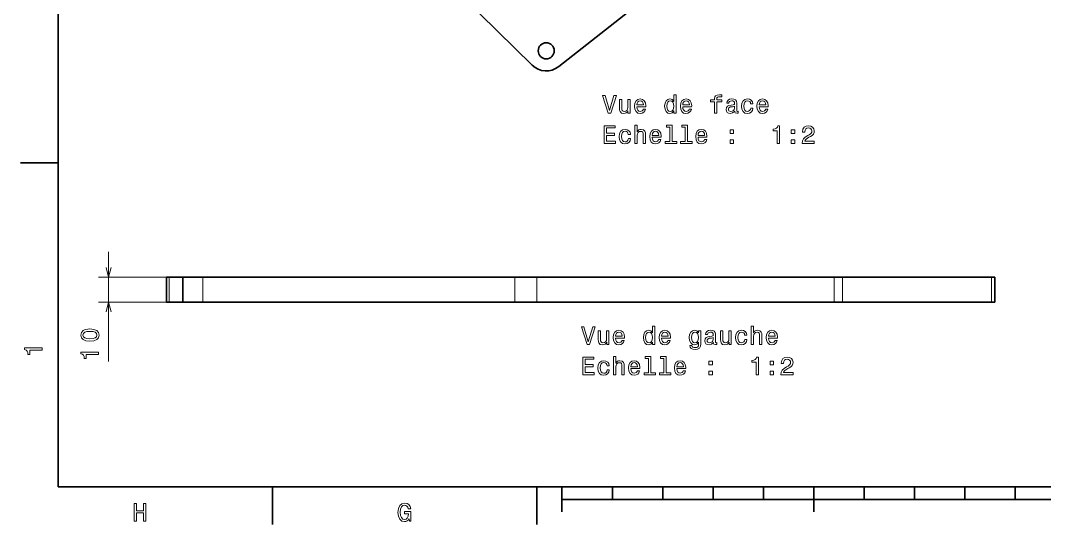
# Model space of a CAD drawing. Extents: x 0 to 420, y 0 to 297.
# Drawn here: x 2.5 to 205.8, y 2.5 to 102.6 of the extents above; entities that cross this region are included whole.
import ezdxf

# ---------------------------------------------------------------- set-up
doc = ezdxf.new("R2010")
doc.units = 0

msp = doc.modelspace()

# ---------------------------------------------------------------- linework, layer by layer
at = {"color": 7, "lineweight": 35}
for p, q in [((10, 287), (10, 10)), ((177.689362, 147.256775), (109.351395, 93.430183)), ((104.073929, 93.718292), (66.705559, 130.40863)), ((10, 74.300003), (2.5, 74.300003)), ((32.003624, 51.636627), (31.457825, 51.636627)), ((31.457825, 46.636627), (31.457825, 51.636627)), ((32.003624, 51.636627), (34.705322, 51.636627)), ((38.705231, 51.636627), (34.705231, 51.636627)), ((34.705231, 46.636627), (34.705231, 51.636627)), ((38.705231, 51.636627), (100.624107, 51.636627)), ((105.033005, 51.636627), (100.624107, 51.636627)), ((164.04567, 51.636627), (105.033005, 51.636627)), ((165.690094, 51.636627), (164.04567, 51.636627)), ((195.264648, 51.636627), (165.690094, 51.636627)), ((195.963531, 51.636627), (195.264648, 51.636627)), ((195.963531, 46.636627), (195.963531, 51.636627)), ((32.003624, 46.636627), (31.457825, 46.636627)), ((32.003624, 46.636627), (34.705322, 46.636627)), ((38.705231, 46.636627), (34.705231, 46.636627)), ((38.705231, 46.636627), (100.624107, 46.636627)), ((105.033005, 46.636627), (100.624107, 46.636627)), ((164.04567, 46.636627), (105.033005, 46.636627)), ((165.690094, 46.636627), (164.04567, 46.636627)), ((195.264648, 46.636627), (165.690094, 46.636627)), ((195.963531, 46.636627), (195.264648, 46.636627)), ((10, 10), (410, 10)), ((52.5, 10), (52.5, 2.5)), ((105, 10), (105, 2.5)), ((110, 10), (110, 5)), ((120, 10), (120, 7.5)), ((130, 10), (130, 7.5)), ((140, 10), (140, 7.5)), ((150, 10), (150, 7.5)), ((160, 10), (160, 5)), ((170, 10), (170, 7.5)), ((180, 10), (180, 7.5)), ((190, 10), (190, 7.5)), ((200, 10), (200, 7.5)), ((110, 7.5), (310, 7.5))]:
    msp.add_line(p, q, dxfattribs=at)
at = {"color": 7, "lineweight": 13}
for p, q in [((20.002441, 34.864582), (20.002441, 56.636627)), ((37.66523, 51.636627), (18.002441, 51.636627)), ((32.003624, 46.636627), (32.003624, 51.636627)), ((38.705231, 46.636627), (38.705231, 51.636627)), ((100.624107, 46.636627), (100.624107, 51.636627)), ((105.033005, 46.636627), (105.033005, 51.636627)), ((164.04567, 46.636627), (164.04567, 51.636627)), ((165.690094, 46.636627), (165.690094, 51.636627)), ((195.264648, 46.636627), (195.264648, 51.636627)), ((37.66523, 46.636627), (18.002441, 46.636627))]:
    msp.add_line(p, q, dxfattribs=at)
for points in [[(120.324699, 87.720909), (119.447182, 84.740364), (118.544441, 87.720909), (118.065338, 87.720909), (119.195023, 84.215866), (119.699341, 84.215866), (120.80381, 87.720909)], [(132.211594, 84.634453), (132.211594, 84.215866), (132.655396, 84.215866), (132.655396, 87.836906), (132.216629, 87.836906), (132.216629, 86.510536), (131.878738, 86.893822), (131.671967, 86.984596), (131.434937, 87.019897), (131.006256, 86.919037), (130.673401, 86.636612), (130.456543, 86.182724), (130.380905, 85.572495), (130.456543, 84.962265), (130.673401, 84.503326), (131.006256, 84.215866), (131.434937, 84.120049), (131.671967, 84.15535), (131.883774, 84.246124)], [(140.27066, 86.455063), (140.27066, 84.215866), (140.714478, 84.215866), (140.714478, 86.455063), (141.723114, 86.455063), (141.723114, 86.833298), (140.714478, 86.833298), (140.714478, 86.999725), (140.749771, 87.201454), (140.865768, 87.337624), (141.062454, 87.418312), (141.344879, 87.448578), (141.723114, 87.428406), (141.723114, 87.811691), (141.244019, 87.836906), (140.810303, 87.791512), (140.507706, 87.65535), (140.326141, 87.418312), (140.27066, 87.080421), (140.27066, 86.833298), (139.45871, 86.833298), (139.45871, 86.455063)], [(123.527153, 86.92408), (123.083344, 86.92408), (123.083344, 85.36068), (123.032913, 84.997566), (122.886658, 84.735321), (122.659714, 84.573936), (122.362167, 84.523506), (122.125137, 84.56385), (121.973839, 84.684883), (121.8881, 84.891655), (121.867928, 85.184166), (121.867928, 86.92408), (121.424126, 86.92408), (121.424126, 85.143822), (121.439255, 84.785751), (121.53508, 84.488197), (121.827583, 84.215866), (122.2966, 84.120049), (122.548767, 84.15535), (122.765625, 84.246124), (122.952225, 84.402466), (123.103523, 84.62941), (123.103523, 84.215866), (123.527153, 84.215866)], [(124.863609, 85.441368), (126.638824, 85.441368), (126.643867, 85.64814), (126.563171, 86.228111), (126.34127, 86.661835), (125.988251, 86.92408), (125.519226, 87.019897), (125.060295, 86.919037), (124.707268, 86.636612), (124.480324, 86.177681), (124.399628, 85.572495), (124.475281, 84.952179), (124.702225, 84.498283), (125.050209, 84.215866), (125.504097, 84.120049), (125.897469, 84.185608), (126.220238, 84.357079), (126.457268, 84.62941), (126.593437, 84.992523), (126.154671, 84.992523), (126.063896, 84.790794), (125.93277, 84.639496), (125.55957, 84.518463), (125.27211, 84.573936), (125.055252, 84.75045), (124.91404, 85.03791), (124.863609, 85.426239)], [(124.863609, 85.814568), (124.919083, 86.162552), (125.055252, 86.419754), (125.262024, 86.576096), (125.534355, 86.631569), (125.801651, 86.576096), (126.008423, 86.419754), (126.134499, 86.162552), (126.179886, 85.814568)], [(131.510574, 86.621483), (131.803085, 86.55088), (132.024994, 86.354195), (132.156113, 86.026382), (132.206543, 85.572495), (132.156113, 85.113564), (132.024994, 84.785751), (131.803085, 84.584023), (131.510574, 84.518463), (131.2332, 84.584023), (131.021393, 84.785751), (130.880173, 85.118607), (130.834793, 85.572495), (130.880173, 86.021339), (131.021393, 86.349152), (131.2332, 86.55088)], [(133.97168, 85.441368), (135.746887, 85.441368), (135.751938, 85.64814), (135.671249, 86.228111), (135.449341, 86.661835), (135.096313, 86.92408), (134.627289, 87.019897), (134.168365, 86.919037), (133.815338, 86.636612), (133.588394, 86.177681), (133.507706, 85.572495), (133.583344, 84.952179), (133.810287, 84.498283), (134.158279, 84.215866), (134.612167, 84.120049), (135.005539, 84.185608), (135.328308, 84.357079), (135.565338, 84.62941), (135.701508, 84.992523), (135.262741, 84.992523), (135.171967, 84.790794), (135.040833, 84.639496), (134.667648, 84.518463), (134.380173, 84.573936), (134.163315, 84.75045), (134.02211, 85.03791), (133.97168, 85.426239)], [(133.97168, 85.814568), (134.027145, 86.162552), (134.163315, 86.419754), (134.370087, 86.576096), (134.642426, 86.631569), (134.909714, 86.576096), (135.116486, 86.419754), (135.242569, 86.162552), (135.287964, 85.814568)], [(144.300201, 84.568893), (144.300201, 84.553764), (144.325424, 84.382294), (144.401077, 84.261253), (144.718796, 84.165436), (144.965912, 84.20578), (144.965912, 84.548721), (144.860001, 84.533592), (144.718796, 84.599152), (144.693573, 84.80088), (144.693573, 86.202896), (144.633057, 86.560966), (144.456543, 86.813126), (144.148911, 86.964424), (143.715195, 87.019897), (143.291565, 86.959381), (142.978882, 86.78791), (142.782196, 86.520622), (142.716629, 86.167595), (142.716629, 86.137337), (143.115051, 86.137337), (143.150345, 86.349152), (143.261307, 86.50045), (143.442856, 86.591225), (143.700058, 86.626526), (143.947174, 86.601311), (144.123688, 86.525665), (144.229599, 86.394539), (144.264908, 86.212982), (144.244736, 86.001167), (144.164032, 85.895264), (143.962311, 85.844826), (143.584076, 85.804482), (143.150345, 85.713707), (142.842712, 85.552322), (142.661163, 85.300163), (142.605682, 84.926964), (142.656113, 84.594109), (142.812454, 84.346992), (143.064621, 84.190651), (143.412598, 84.135178), (143.881622, 84.241081)], [(144.249771, 85.163994), (144.189255, 84.901749), (144.027878, 84.700012), (143.785797, 84.568893), (143.488251, 84.523506), (143.2966, 84.548721), (143.160431, 84.62941), (143.074707, 84.770622), (143.049484, 84.967308), (143.069656, 85.143822), (143.150345, 85.269897), (143.473114, 85.41111), (143.881622, 85.471626), (144.249771, 85.592667)], [(147.452225, 86.026382), (147.890991, 86.026382), (147.800201, 86.42984), (147.583344, 86.747566), (147.245453, 86.944252), (146.806686, 87.019897), (146.32254, 86.919037), (145.954376, 86.636612), (145.722397, 86.177681), (145.641708, 85.562408), (145.717346, 84.952179), (145.944305, 84.498283), (146.302368, 84.215866), (146.791565, 84.120049), (147.225281, 84.195694), (147.563171, 84.407509), (147.795166, 84.740364), (147.896027, 85.184166), (147.472397, 85.184166), (147.396744, 84.901749), (147.255539, 84.689926), (147.053802, 84.558807), (146.806686, 84.518463), (146.499054, 84.584023), (146.277145, 84.785751), (146.140991, 85.113564), (146.095596, 85.577538), (146.140991, 86.031425), (146.282196, 86.359238), (146.50914, 86.560966), (146.806686, 86.631569), (147.068939, 86.586182), (147.265625, 86.470192), (147.396744, 86.278549)], [(149.151794, 85.441368), (150.927002, 85.441368), (150.932053, 85.64814), (150.851349, 86.228111), (150.629456, 86.661835), (150.276428, 86.92408), (149.807404, 87.019897), (149.34848, 86.919037), (148.995453, 86.636612), (148.768509, 86.177681), (148.687805, 85.572495), (148.763458, 84.952179), (148.990402, 84.498283), (149.338394, 84.215866), (149.792282, 84.120049), (150.185654, 84.185608), (150.508423, 84.357079), (150.745453, 84.62941), (150.881622, 84.992523), (150.442856, 84.992523), (150.352081, 84.790794), (150.220947, 84.639496), (149.847748, 84.518463), (149.560287, 84.573936), (149.34343, 84.75045), (149.202225, 85.03791), (149.151794, 85.426239)], [(149.151794, 85.814568), (149.20726, 86.162552), (149.34343, 86.419754), (149.550201, 86.576096), (149.82254, 86.631569), (150.089828, 86.576096), (150.2966, 86.419754), (150.422684, 86.162552), (150.468079, 85.814568)], [(118.3881, 78.169037), (120.607124, 78.169037), (120.607124, 78.592667), (118.852081, 78.592667), (118.852081, 79.777824), (120.415482, 79.777824), (120.415482, 80.196411), (118.852081, 80.196411), (118.852081, 81.245407), (120.56678, 81.245407), (120.56678, 81.669037), (118.3881, 81.669037)], [(124.475281, 78.169037), (124.919083, 78.169037), (124.919083, 79.732437), (124.96447, 80.090508), (125.110725, 80.352753), (125.337669, 80.514137), (125.640266, 80.574654), (125.882339, 80.524223), (126.033638, 80.388054), (126.109283, 80.16111), (126.134499, 79.858521), (126.134499, 78.169037), (126.578308, 78.169037), (126.578308, 79.949295), (126.558128, 80.307365), (126.467354, 80.604919), (126.1698, 80.877251), (125.705826, 80.973068), (125.453667, 80.937767), (125.236809, 80.841949), (125.055252, 80.690651), (124.919083, 80.483879), (124.919083, 81.790077), (124.475281, 81.790077)], [(131.429886, 81.416878), (131.429886, 78.542236), (130.517059, 78.542236), (130.517059, 78.169037), (132.781479, 78.169037), (132.781479, 78.542236), (131.873688, 78.542236), (131.873688, 81.790077), (130.733917, 81.790077), (130.733917, 81.416878)], [(134.465912, 81.416878), (134.465912, 78.542236), (133.553085, 78.542236), (133.553085, 78.169037), (135.817505, 78.169037), (135.817505, 78.542236), (134.909714, 78.542236), (134.909714, 81.790077), (133.769943, 81.790077), (133.769943, 81.416878)], [(152.752655, 78.169037), (153.211578, 78.169037), (153.211578, 81.694252), (152.868652, 81.694252), (152.777863, 81.38662), (152.596313, 81.17984), (152.318939, 81.058807), (151.935654, 81.018463), (151.935654, 80.660393), (152.752655, 80.660393)], [(157.684937, 78.169037), (160.090546, 78.169037), (160.090546, 78.602753), (158.189255, 78.602753), (158.295166, 78.839783), (158.476715, 79.036469), (159.036514, 79.394539), (159.334061, 79.545837), (159.666916, 79.762695), (159.903946, 80.014862), (160.040115, 80.312408), (160.090546, 80.650307), (160.004822, 81.073936), (159.767776, 81.406792), (159.404663, 81.618607), (158.935654, 81.694252), (158.451508, 81.608521), (158.083344, 81.371483), (157.846313, 80.993248), (157.765625, 80.493965), (157.765625, 80.423363), (158.224548, 80.423363), (158.224548, 80.463707), (158.269943, 80.806648), (158.406113, 81.058807), (158.622971, 81.220192), (158.910431, 81.275665), (159.202942, 81.225235), (159.4198, 81.099152), (159.561005, 80.902466), (159.61145, 80.65535), (159.576141, 80.423363), (159.480316, 80.226677), (159.318939, 80.055206), (159.097031, 79.903908), (158.799484, 79.742523), (158.305237, 79.42984), (157.95726, 79.096992), (157.750488, 78.693535), (157.684937, 78.184166)], [(123.16404, 79.979553), (123.602798, 79.979553), (123.512024, 80.383011), (123.295166, 80.700737), (122.957268, 80.897423), (122.518509, 80.973068), (122.034355, 80.872208), (121.666199, 80.589783), (121.434212, 80.130852), (121.353523, 79.515579), (121.429169, 78.90535), (121.656113, 78.451454), (122.014183, 78.169037), (122.503372, 78.073219), (122.937096, 78.148865), (123.274994, 78.36068), (123.506981, 78.693535), (123.607841, 79.137337), (123.184212, 79.137337), (123.108566, 78.854919), (122.967354, 78.643097), (122.765625, 78.511978), (122.518509, 78.471634), (122.210869, 78.537193), (121.988968, 78.738922), (121.852798, 79.066734), (121.807411, 79.530708), (121.852798, 79.984596), (121.994011, 80.312408), (122.220955, 80.514137), (122.518509, 80.58474), (122.780754, 80.539352), (122.97744, 80.423363), (123.108566, 80.23172)], [(127.899628, 79.394539), (129.67485, 79.394539), (129.679886, 79.601311), (129.599197, 80.181282), (129.377289, 80.615005), (129.024277, 80.877251), (128.555252, 80.973068), (128.096313, 80.872208), (127.743286, 80.589783), (127.516342, 80.130852), (127.435654, 79.525665), (127.511299, 78.90535), (127.738251, 78.451454), (128.086227, 78.169037), (128.540115, 78.073219), (128.933487, 78.138779), (129.256256, 78.310249), (129.493286, 78.582581), (129.629456, 78.945694), (129.190704, 78.945694), (129.099915, 78.743965), (128.968796, 78.592667), (128.595596, 78.471634), (128.308136, 78.527107), (128.091278, 78.703621), (127.950066, 78.991081), (127.899628, 79.37941)], [(127.899628, 79.767738), (127.955109, 80.115723), (128.091278, 80.372925), (128.29805, 80.529266), (128.570374, 80.58474), (128.837677, 80.529266), (129.044449, 80.372925), (129.170517, 80.115723), (129.215912, 79.767738)], [(137.007706, 79.394539), (138.782913, 79.394539), (138.787964, 79.601311), (138.707275, 80.181282), (138.485367, 80.615005), (138.132339, 80.877251), (137.663315, 80.973068), (137.204391, 80.872208), (136.851364, 80.589783), (136.62442, 80.130852), (136.543716, 79.525665), (136.61937, 78.90535), (136.846313, 78.451454), (137.194305, 78.169037), (137.648193, 78.073219), (138.041565, 78.138779), (138.364334, 78.310249), (138.601364, 78.582581), (138.737518, 78.945694), (138.298767, 78.945694), (138.207993, 78.743965), (138.076859, 78.592667), (137.703659, 78.471634), (137.416199, 78.527107), (137.199341, 78.703621), (137.058136, 78.991081), (137.007706, 79.37941)], [(137.007706, 79.767738), (137.063171, 80.115723), (137.199341, 80.372925), (137.406113, 80.529266), (137.678452, 80.58474), (137.94574, 80.529266), (138.152512, 80.372925), (138.278595, 80.115723), (138.323975, 79.767738)], [(143.38739, 80.125809), (144.083344, 80.125809), (144.083344, 80.877251), (143.38739, 80.877251)], [(155.531464, 80.125809), (156.227432, 80.125809), (156.227432, 80.877251), (155.531464, 80.877251)], [(143.38739, 78.169037), (144.083344, 78.169037), (144.083344, 78.920479), (143.38739, 78.920479)], [(155.531464, 78.169037), (156.227432, 78.169037), (156.227432, 78.920479), (155.531464, 78.920479)], [(16.292786, 38.903198), (17.084572, 38.978848), (17.649414, 39.215878), (17.992355, 39.59412), (18.10331, 40.118614), (17.992355, 40.638069), (17.649414, 41.016312), (17.084572, 41.248299), (16.292786, 41.328991), (15.506042, 41.248299), (15.193367, 41.152477), (14.936157, 41.016312), (14.593216, 40.638069), (14.477226, 40.118614), (14.593216, 39.59412), (14.9412, 39.215878), (15.506042, 38.978848)], [(16.292786, 39.387348), (15.682556, 39.427696), (15.243797, 39.553776), (14.986595, 39.78072), (14.895813, 40.118614), (14.986595, 40.451469), (15.243797, 40.678413), (15.682556, 40.804497), (16.292786, 40.844841), (16.908058, 40.804497), (17.346825, 40.678413), (17.604027, 40.451469), (17.689758, 40.118614), (17.604027, 39.78072), (17.346825, 39.553776), (16.908058, 39.427696)], [(116.106209, 41.785042), (115.228691, 38.804493), (114.325951, 41.785042), (113.846848, 41.785042), (114.976532, 38.279999), (115.48085, 38.279999), (116.58532, 41.785042)], [(119.308662, 40.988213), (118.864853, 40.988213), (118.864853, 39.424812), (118.814423, 39.061699), (118.668167, 38.79945), (118.441223, 38.638069), (118.143677, 38.587635), (117.906647, 38.627983), (117.755348, 38.74902), (117.669609, 38.955791), (117.649437, 39.248299), (117.649437, 40.988213), (117.205635, 40.988213), (117.205635, 39.207954), (117.220764, 38.849884), (117.316589, 38.552334), (117.609093, 38.279999), (118.07811, 38.184177), (118.330276, 38.219479), (118.547134, 38.310257), (118.733734, 38.466599), (118.885033, 38.693542), (118.885033, 38.279999), (119.308662, 38.279999)], [(120.645119, 39.505505), (122.420334, 39.505505), (122.425377, 39.712276), (122.344681, 40.292248), (122.12278, 40.725964), (121.76976, 40.988213), (121.300735, 41.084034), (120.841805, 40.98317), (120.488777, 40.700748), (120.261833, 40.241814), (120.181137, 39.636627), (120.25679, 39.016312), (120.483734, 38.56242), (120.831718, 38.279999), (121.285606, 38.184177), (121.678978, 38.249741), (122.001747, 38.421207), (122.238777, 38.693542), (122.374947, 39.056656), (121.93618, 39.056656), (121.845406, 38.854927), (121.714279, 38.703629), (121.34108, 38.582592), (121.053619, 38.638069), (120.836761, 38.814583), (120.695549, 39.102043), (120.645119, 39.490372)], [(120.645119, 39.8787), (120.700592, 40.226685), (120.836761, 40.483891), (121.043533, 40.640228), (121.315865, 40.695705), (121.58316, 40.640228), (121.789932, 40.483891), (121.916008, 40.226685), (121.961395, 39.8787)], [(127.993103, 38.698586), (127.993103, 38.279999), (128.436905, 38.279999), (128.436905, 41.901035), (127.998138, 41.901035), (127.998138, 40.574669), (127.660248, 40.957954), (127.453476, 41.048729), (127.216446, 41.084034), (126.787766, 40.98317), (126.454918, 40.700748), (126.238052, 40.246857), (126.162407, 39.636627), (126.238052, 39.026398), (126.454918, 38.567463), (126.787766, 38.279999), (127.216446, 38.184177), (127.453476, 38.219479), (127.665291, 38.310257)], [(127.292091, 40.685619), (127.584595, 40.615013), (127.806503, 40.418327), (127.937622, 40.090519), (127.988052, 39.636627), (127.937622, 39.177692), (127.806503, 38.849884), (127.584595, 38.648155), (127.292091, 38.582592), (127.014709, 38.648155), (126.802895, 38.849884), (126.66169, 39.182735), (126.616295, 39.636627), (126.66169, 40.085476), (126.802895, 40.413284), (127.014709, 40.615013)], [(129.753189, 39.505505), (131.528397, 39.505505), (131.533447, 39.712276), (131.452759, 40.292248), (131.23085, 40.725964), (130.877823, 40.988213), (130.408813, 41.084034), (129.949875, 40.98317), (129.596848, 40.700748), (129.369904, 40.241814), (129.289215, 39.636627), (129.364853, 39.016312), (129.591797, 38.56242), (129.939789, 38.279999), (130.393677, 38.184177), (130.787048, 38.249741), (131.109818, 38.421207), (131.346848, 38.693542), (131.483017, 39.056656), (131.04425, 39.056656), (130.953476, 38.854927), (130.822357, 38.703629), (130.449158, 38.582592), (130.161682, 38.638069), (129.944824, 38.814583), (129.803619, 39.102043), (129.753189, 39.490372)], [(129.753189, 39.8787), (129.808655, 40.226685), (129.944824, 40.483891), (130.151596, 40.640228), (130.423935, 40.695705), (130.691223, 40.640228), (130.897995, 40.483891), (131.024078, 40.226685), (131.069473, 39.8787)], [(137.544968, 38.401035), (137.544968, 40.988213), (137.121338, 40.988213), (137.121338, 40.54945), (136.773361, 40.947865), (136.561539, 41.048729), (136.324509, 41.084034), (135.895844, 40.98317), (135.562988, 40.700748), (135.34613, 40.246857), (135.270477, 39.636627), (135.34613, 39.021355), (135.562988, 38.567463), (135.895844, 38.279999), (136.324509, 38.184177), (136.566589, 38.219479), (136.768311, 38.310257), (137.121338, 38.693542), (137.121338, 38.310257), (137.080994, 38.007664), (136.970047, 37.790806), (136.758224, 37.664726), (136.440506, 37.619335), (136.163132, 37.649597), (135.966446, 37.725243), (135.850449, 37.856369), (135.815155, 38.032879), (135.386475, 38.032879), (135.386475, 38.012707), (135.452026, 37.689941), (135.653763, 37.447865), (135.976532, 37.291527), (136.415283, 37.23605), (136.939789, 37.311699), (137.287766, 37.523514), (137.484451, 37.89167)], [(135.729416, 39.636627), (135.774796, 40.085476), (135.910965, 40.418327), (136.122787, 40.615013), (136.405212, 40.685619), (136.702759, 40.615013), (136.924652, 40.418327), (137.060822, 40.085476), (137.111252, 39.636627), (137.060822, 39.177692), (136.924652, 38.849884), (136.702759, 38.648155), (136.405212, 38.582592), (136.122787, 38.648155), (135.910965, 38.849884), (135.774796, 39.182735)], [(140.081711, 38.633026), (140.081711, 38.617893), (140.106934, 38.446426), (140.182587, 38.325386), (140.500305, 38.229565), (140.747421, 38.269913), (140.747421, 38.61285), (140.64151, 38.597721), (140.500305, 38.663284), (140.475082, 38.865013), (140.475082, 40.267029), (140.414566, 40.625099), (140.238052, 40.877262), (139.93042, 41.028557), (139.496704, 41.084034), (139.073074, 41.023514), (138.760391, 40.852043), (138.563705, 40.584755), (138.498138, 40.231728), (138.498138, 40.201469), (138.896561, 40.201469), (138.931854, 40.413284), (139.042816, 40.564583), (139.224365, 40.655357), (139.481567, 40.690662), (139.728699, 40.665447), (139.905197, 40.589798), (140.011108, 40.458672), (140.046417, 40.277119), (140.026245, 40.0653), (139.945557, 39.959393), (139.74382, 39.908962), (139.36557, 39.868614), (138.931854, 39.777836), (138.624222, 39.616455), (138.442673, 39.364292), (138.387192, 38.991093), (138.437622, 38.658241), (138.593964, 38.411121), (138.84613, 38.254784), (139.194107, 38.199306), (139.663132, 38.305214)], [(143.596848, 40.988213), (143.153046, 40.988213), (143.153046, 39.424812), (143.1026, 39.061699), (142.95636, 38.79945), (142.729416, 38.638069), (142.431854, 38.587635), (142.194824, 38.627983), (142.043533, 38.74902), (141.957794, 38.955791), (141.937622, 39.248299), (141.937622, 40.988213), (141.49382, 40.988213), (141.49382, 39.207954), (141.508942, 38.849884), (141.604767, 38.552334), (141.897278, 38.279999), (142.366302, 38.184177), (142.618454, 38.219479), (142.835312, 38.310257), (143.021912, 38.466599), (143.173218, 38.693542), (143.173218, 38.279999), (143.596848, 38.279999)], [(146.26976, 40.090519), (146.708511, 40.090519), (146.617737, 40.493977), (146.400879, 40.811699), (146.062988, 41.008385), (145.624222, 41.084034), (145.140076, 40.98317), (144.771912, 40.700748), (144.539932, 40.241814), (144.459229, 39.626541), (144.534882, 39.016312), (144.761826, 38.56242), (145.119904, 38.279999), (145.6091, 38.184177), (146.042816, 38.259827), (146.380707, 38.471642), (146.612701, 38.804493), (146.713562, 39.248299), (146.289932, 39.248299), (146.214279, 38.965878), (146.073074, 38.754063), (145.871338, 38.62294), (145.624222, 38.582592), (145.316589, 38.648155), (145.094681, 38.849884), (144.958511, 39.177692), (144.913132, 39.64167), (144.958511, 40.095562), (145.099731, 40.42337), (145.326675, 40.625099), (145.624222, 40.695705), (145.886475, 40.650314), (146.08316, 40.534321), (146.214279, 40.342678)], [(147.580994, 38.279999), (148.024796, 38.279999), (148.024796, 39.843399), (148.07019, 40.201469), (148.216431, 40.463715), (148.44339, 40.625099), (148.745972, 40.685619), (148.988052, 40.635185), (149.139343, 40.49902), (149.214996, 40.272072), (149.240219, 39.969479), (149.240219, 38.279999), (149.684021, 38.279999), (149.684021, 40.060257), (149.663849, 40.418327), (149.573059, 40.715878), (149.275513, 40.988213), (148.811539, 41.084034), (148.559387, 41.048729), (148.342529, 40.952911), (148.160965, 40.801613), (148.024796, 40.594841), (148.024796, 41.901035), (147.580994, 41.901035)], [(151.005341, 39.505505), (152.780563, 39.505505), (152.785599, 39.712276), (152.70491, 40.292248), (152.483002, 40.725964), (152.129974, 40.988213), (151.660965, 41.084034), (151.202026, 40.98317), (150.848999, 40.700748), (150.622055, 40.241814), (150.541367, 39.636627), (150.61702, 39.016312), (150.843964, 38.56242), (151.19194, 38.279999), (151.645828, 38.184177), (152.039215, 38.249741), (152.361969, 38.421207), (152.598999, 38.693542), (152.735168, 39.056656), (152.296417, 39.056656), (152.205627, 38.854927), (152.074509, 38.703629), (151.701309, 38.582592), (151.413849, 38.638069), (151.196991, 38.814583), (151.055771, 39.102043), (151.005341, 39.490372)], [(151.005341, 39.8787), (151.060822, 40.226685), (151.196991, 40.483891), (151.403763, 40.640228), (151.676086, 40.695705), (151.94339, 40.640228), (152.150162, 40.483891), (152.276245, 40.226685), (152.321625, 39.8787)], [(140.031281, 39.228127), (139.970764, 38.965878), (139.809387, 38.764149), (139.567307, 38.633026), (139.26976, 38.587635), (139.07811, 38.61285), (138.94194, 38.693542), (138.856216, 38.834755), (138.830994, 39.031441), (138.851166, 39.207954), (138.931854, 39.334034), (139.254623, 39.475243), (139.663132, 39.535763), (140.031281, 39.656799)], [(6.833213, 37.109222), (6.833213, 37.568153), (3.307997, 37.568153), (3.307997, 37.225216), (3.615634, 37.134438), (3.822406, 36.952881), (3.943444, 36.675503), (3.98379, 36.292217), (4.341859, 36.292217), (4.341859, 37.109222)], [(18.002441, 36.291817), (18.002441, 36.750748), (14.477226, 36.750748), (14.477226, 36.40781), (14.784859, 36.317032), (14.991631, 36.135475), (15.112671, 35.858097), (15.153015, 35.474812), (15.511086, 35.474812), (15.511086, 36.291817)], [(114.169609, 32.23317), (116.388634, 32.23317), (116.388634, 32.656799), (114.633591, 32.656799), (114.633591, 33.841961), (116.196991, 33.841961), (116.196991, 34.260548), (114.633591, 34.260548), (114.633591, 35.30954), (116.348289, 35.30954), (116.348289, 35.73317), (114.169609, 35.73317)], [(118.945549, 34.04369), (119.384308, 34.04369), (119.293533, 34.447147), (119.076675, 34.76487), (118.738777, 34.961555), (118.300018, 35.037205), (117.815865, 34.93634), (117.447708, 34.653919), (117.215721, 34.194984), (117.135033, 33.579712), (117.210678, 32.969482), (117.437622, 32.515591), (117.795692, 32.23317), (118.284882, 32.137348), (118.718605, 32.212997), (119.056503, 32.424812), (119.28849, 32.757664), (119.389351, 33.201469), (118.965721, 33.201469), (118.890076, 32.919048), (118.748863, 32.707233), (118.547134, 32.576111), (118.300018, 32.535763), (117.992378, 32.601326), (117.770477, 32.803055), (117.634308, 33.130863), (117.588921, 33.594841), (117.634308, 34.048733), (117.77552, 34.376541), (118.002464, 34.57827), (118.300018, 34.648876), (118.562263, 34.603485), (118.758949, 34.487492), (118.890076, 34.295849)], [(120.25679, 32.23317), (120.700592, 32.23317), (120.700592, 33.79657), (120.745979, 34.15464), (120.892235, 34.416885), (121.119179, 34.57827), (121.421776, 34.63879), (121.663849, 34.588356), (121.815147, 34.45219), (121.890793, 34.225243), (121.916008, 33.922649), (121.916008, 32.23317), (122.359818, 32.23317), (122.359818, 34.013428), (122.339638, 34.371498), (122.248863, 34.669048), (121.951309, 34.941383), (121.487335, 35.037205), (121.235176, 35.0019), (121.018318, 34.906082), (120.836761, 34.754784), (120.700592, 34.548012), (120.700592, 35.854206), (120.25679, 35.854206)], [(123.681137, 33.458675), (125.45636, 33.458675), (125.461395, 33.665447), (125.380707, 34.245419), (125.158806, 34.679134), (124.805779, 34.941383), (124.336761, 35.037205), (123.877823, 34.93634), (123.524796, 34.653919), (123.297852, 34.194984), (123.217163, 33.589798), (123.292809, 32.969482), (123.51976, 32.515591), (123.867737, 32.23317), (124.321632, 32.137348), (124.715004, 32.202911), (125.037766, 32.374378), (125.274796, 32.646713), (125.410965, 33.009827), (124.972206, 33.009827), (124.881424, 32.808098), (124.750305, 32.656799), (124.377106, 32.535763), (124.089638, 32.59124), (123.87278, 32.767754), (123.731575, 33.055214), (123.681137, 33.443542)], [(123.681137, 33.831871), (123.736618, 34.179855), (123.87278, 34.437061), (124.079552, 34.593399), (124.351891, 34.648876), (124.619179, 34.593399), (124.825951, 34.437061), (124.952034, 34.179855), (124.997421, 33.831871)], [(127.211395, 35.481007), (127.211395, 32.606369), (126.298576, 32.606369), (126.298576, 32.23317), (128.562988, 32.23317), (128.562988, 32.606369), (127.655205, 32.606369), (127.655205, 35.854206), (126.515434, 35.854206), (126.515434, 35.481007)], [(130.247421, 35.481007), (130.247421, 32.606369), (129.334595, 32.606369), (129.334595, 32.23317), (131.598999, 32.23317), (131.598999, 32.606369), (130.691223, 32.606369), (130.691223, 35.854206), (129.551453, 35.854206), (129.551453, 35.481007)], [(132.789215, 33.458675), (134.564423, 33.458675), (134.569473, 33.665447), (134.48877, 34.245419), (134.266876, 34.679134), (133.913849, 34.941383), (133.444824, 35.037205), (132.985901, 34.93634), (132.632874, 34.653919), (132.40593, 34.194984), (132.325226, 33.589798), (132.400879, 32.969482), (132.627823, 32.515591), (132.975815, 32.23317), (133.429703, 32.137348), (133.823074, 32.202911), (134.145844, 32.374378), (134.382874, 32.646713), (134.519043, 33.009827), (134.080276, 33.009827), (133.989502, 32.808098), (133.858368, 32.656799), (133.485168, 32.535763), (133.197708, 32.59124), (132.98085, 32.767754), (132.839645, 33.055214), (132.789215, 33.443542)], [(132.789215, 33.831871), (132.844681, 34.179855), (132.98085, 34.437061), (133.187622, 34.593399), (133.459961, 34.648876), (133.727249, 34.593399), (133.934021, 34.437061), (134.060104, 34.179855), (134.105499, 33.831871)], [(139.168884, 34.189941), (139.864853, 34.189941), (139.864853, 34.941383), (139.168884, 34.941383)], [(148.534164, 32.23317), (148.993103, 32.23317), (148.993103, 35.758385), (148.650162, 35.758385), (148.559387, 35.450748), (148.377823, 35.243977), (148.100449, 35.12294), (147.717163, 35.082592), (147.717163, 34.724525), (148.534164, 34.724525)], [(151.312988, 34.189941), (152.008942, 34.189941), (152.008942, 34.941383), (151.312988, 34.941383)], [(153.466431, 32.23317), (155.872055, 32.23317), (155.872055, 32.666885), (153.970764, 32.666885), (154.07666, 32.903919), (154.258224, 33.100605), (154.818024, 33.458675), (155.11557, 33.60997), (155.448425, 33.826828), (155.685455, 34.078991), (155.821625, 34.376541), (155.872055, 34.714439), (155.786316, 35.138069), (155.549286, 35.470921), (155.186188, 35.682739), (154.717163, 35.758385), (154.233002, 35.672649), (153.864853, 35.435619), (153.627823, 35.057377), (153.547134, 34.558098), (153.547134, 34.487492), (154.006073, 34.487492), (154.006073, 34.52784), (154.051453, 34.870777), (154.187622, 35.12294), (154.40448, 35.284321), (154.69194, 35.339798), (154.984451, 35.289364), (155.201309, 35.163284), (155.342514, 34.966599), (155.392944, 34.719482), (155.357651, 34.487492), (155.261826, 34.290806), (155.100449, 34.119335), (154.87854, 33.96804), (154.580994, 33.806656), (154.086761, 33.493977), (153.73877, 33.161125), (153.531998, 32.757664), (153.466431, 32.248299)], [(139.168884, 32.23317), (139.864853, 32.23317), (139.864853, 32.984612), (139.168884, 32.984612)], [(151.312988, 32.23317), (152.008942, 32.23317), (152.008942, 32.984612), (151.312988, 32.984612)], [(25.079971, 3.166787), (25.548992, 3.166787), (25.548992, 4.810879), (26.95101, 4.810879), (26.95101, 3.166787), (27.414986, 3.166787), (27.414986, 6.666787), (26.95101, 6.666787), (26.95101, 5.239553), (25.548992, 5.239553), (25.548992, 6.666787), (25.079971, 6.666787)], [(79.672913, 3.635807), (79.758644, 3.166787), (80.010803, 3.166787), (80.010803, 5.057997), (78.734871, 5.057997), (78.734871, 4.629323), (79.521614, 4.629323), (79.521614, 4.599063), (79.46109, 4.135087), (79.299713, 3.792147), (79.052589, 3.575288), (78.744957, 3.504683), (78.402016, 3.595461), (78.134727, 3.867795), (77.963257, 4.316643), (77.902733, 4.931916), (77.958214, 5.542147), (78.129684, 5.990994), (78.402016, 6.263329), (78.770172, 6.35915), (79.022331, 6.308718), (79.229103, 6.167507), (79.380402, 5.930475), (79.466141, 5.612752), (79.965416, 5.612752), (79.83429, 6.096902), (79.587173, 6.460014), (79.239189, 6.681916), (78.80043, 6.762608), (78.225502, 6.636527), (77.791786, 6.268372), (77.514404, 5.6884), (77.418587, 4.916787), (77.514404, 4.14013), (77.791786, 3.560158), (78.200287, 3.192003), (78.714699, 3.070965), (79.002159, 3.111311), (79.259361, 3.212176), (79.48127, 3.388689)]]:
    msp.add_lwpolyline(points, close=True, dxfattribs=at)
for points in [[(19.484802, 53.568478), (20.002441, 51.636627), (20.520081, 53.568478)], [(20.520081, 44.704777), (20.002441, 46.636627), (19.484802, 44.704777)]]:
    msp.add_lwpolyline(points, dxfattribs=at)
at = {"color": 7, "lineweight": 35}
msp.add_circle((106.876343, 96.572495), 1.6, dxfattribs=at)
msp.add_arc((106.876343, 96.572495), 4, 225.524545, 308.225831, dxfattribs=at)

doc.saveas('drawing.dxf')
